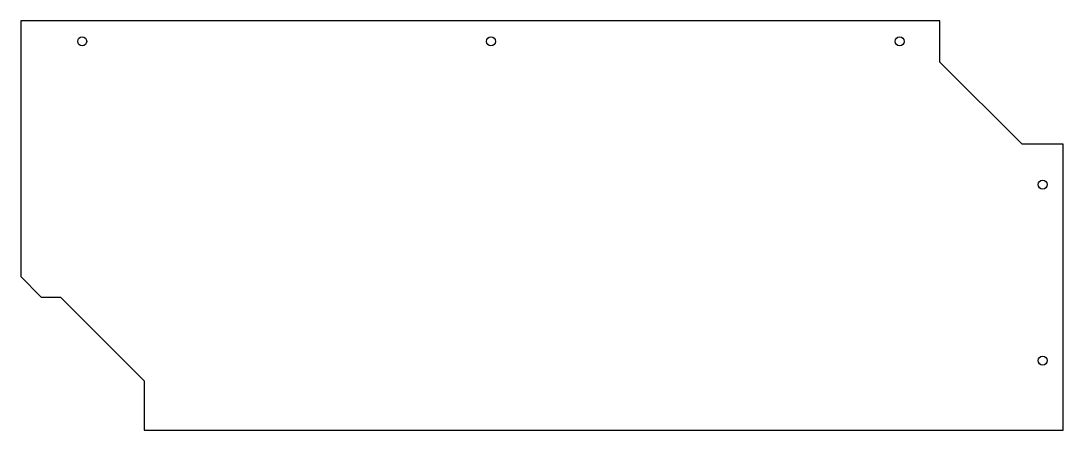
# Model space of a CAD drawing. Header units: inches. Extents: x -15.1 to 15.1, y -5.9 to 5.9.
import ezdxf

# ---------------------------------------------------------------- set-up
doc = ezdxf.new("R2010")
doc.units = ezdxf.units.IN
doc.layers.add('CUTOUTS', color=1, linetype='CONTINUOUS')
doc.layers.add('PERIMETER', color=5, linetype='CONTINUOUS')

msp = doc.modelspace()

# ---------------------------------------------------------------- linework, layer by layer
at = {"layer": 'CUTOUTS'}
for centre in [(-13.287, 5.315), (-1.476, 5.315), (10.335, 5.315), (14.469, 1.181), (14.469, -3.898)]:
    msp.add_circle(centre, 0.13, dxfattribs=at)
at = {"layer": 'PERIMETER'}
for p, q in [((11.496, 5.906), (-15.059, 5.906)), ((-15.059, 5.906), (-15.059, -1.476)), ((11.496, 4.716), (11.496, 5.906)), ((13.87, 2.343), (11.496, 4.716)), ((15.059, 2.343), (13.87, 2.343)), ((15.059, -5.906), (15.059, 2.343)), ((-15.059, -1.476), (-14.469, -2.067)), ((-14.469, -2.067), (-13.909, -2.067)), ((-13.909, -2.067), (-11.496, -4.48)), ((-11.496, -4.48), (-11.496, -5.906)), ((-11.496, -5.906), (15.059, -5.906))]:
    msp.add_line(p, q, dxfattribs=at)

doc.saveas('drawing.dxf')
